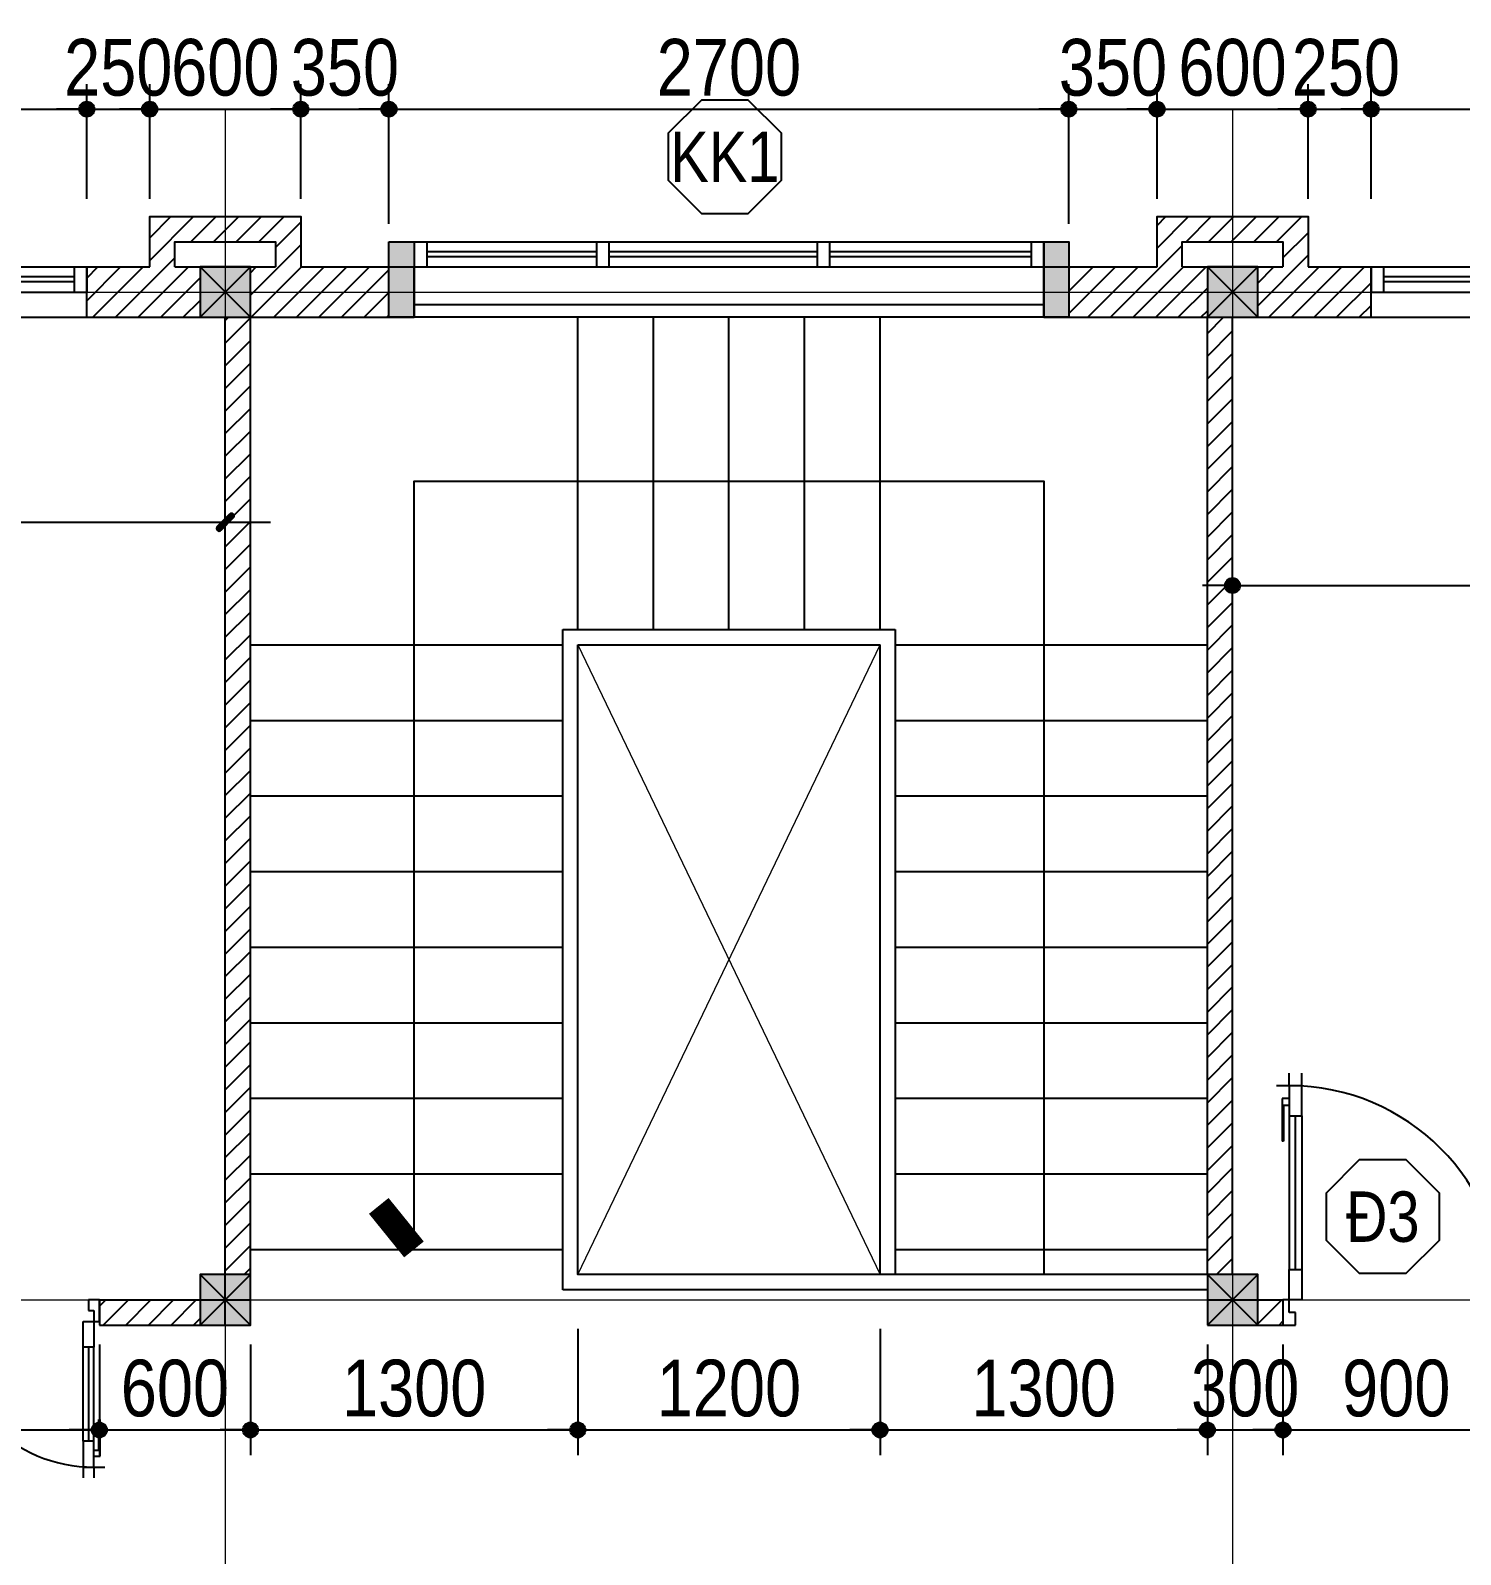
# Model space of a CAD drawing. Extents: x -79995 to 347433, y -157641 to 104789.
# Drawn here: x 625 to 6304, y 71241 to 77290 of the extents above; entities that cross this region are included whole.
import ezdxf
from ezdxf.enums import TextEntityAlignment as Align

# ---------------------------------------------------------------- set-up
doc = ezdxf.new("R2010")
doc.units = 0
doc.linetypes.add('ACAD_ISO10W100', pattern=[18, 12, -3, 0, -3])
doc.layers.get('0').update_dxf_attribs({"color": 255, "linetype": 'CONTINUOUS'})
doc.layers.get('DEFPOINTS').update_dxf_attribs({"linetype": 'CONTINUOUS'})
for name, color, linetype in [('009', 251, 'CONTINUOUS'), ('DIM', 1, 'CONTINUOUS'), ('DOOR', 20, 'CONTINUOUS'), ('MEDIUM', 2, 'CONTINUOUS'), ('TAGS', 60, 'CONTINUOUS'), ('TEXT', 7, 'CONTINUOUS'), ('TUONG', 131, 'CONTINUOUS'), ('WALL', 4, 'CONTINUOUS')]:
    doc.layers.add(name, color=color, linetype=linetype)
doc.layers.add('NET-THAY', color=2, linetype='CONTINUOUS', lineweight=13)
doc.layers.add('TRUC', color=24, linetype='CONTINUOUS', lineweight=0)
doc.styles.add('HEL-CONDENSE', font='')
doc.styles.add('KICHTHUOC', font='', dxfattribs={"width": 0.8})
doc.styles.add('VNI-HELVE-CONDENSEN', font='')
doc.styles.get('HEL-CONDENSE').set_extended_font_data('VNI-Helve-Condense')
doc.styles.get('KICHTHUOC').set_extended_font_data('VNI-Helve-Condense')
doc.styles.get('VNI-HELVE-CONDENSEN').set_extended_font_data('VNI-Helve-Condense')
doc.dimstyles.new('1-100', dxfattribs={"dimtxt": 200, "dimasz": 60, "dimexe": 0, "dimexo": 0, "dimgap": 70, "dimtad": 1, "dimtoh": 1, "dimdec": 0, "dimzin": 9, "dimdsep": 46, "dimtxsty": 'KICHTHUOC', "dimblk": 'KTHUOC', "dimcen": 15, "dimdle": 150, "dimclrd": 256, "dimclre": 256, "dimclrt": 7, "dimadec": 0, "dimazin": 0, "dimtfac": 1, "dimtdec": 0, "dimtix": 1, "dimtmove": 2, "dimatfit": 3, "dimfxl": 1, "dimtolj": 1, "dimtzin": 1, "dimarcsym": 0})
doc.dimstyles.new('D100', dxfattribs={"dimtxt": 225, "dimasz": 1.2, "dimexe": 100, "dimexo": 0, "dimgap": 50, "dimtad": 1, "dimdec": 0, "dimzin": 13, "dimdsep": 46, "dimtxsty": 'HEL-CONDENSE', "dimblk": 'D50', "dimcen": 0, "dimclrd": 1, "dimclre": 1, "dimclrt": 7, "dimadec": 0, "dimazin": 0, "dimtfac": 1, "dimtdec": 0, "dimtmove": 0, "dimatfit": 3, "dimldrblk": 'D50', "dimfxl": 1, "dimtolj": 1, "dimtzin": 13, "dimarcsym": 0})
pattern_1 = [(45, (-1316106.72, -268894.454), (-44.9012806, 44.9012806), [])]

# ---------------------------------------------------------------- blocks, each defined once
blk = doc.blocks.new('A$C599206DD')
at = {"layer": 'DOOR'}
for p, q in [((-931.7, 312.1), (-931.7, 412.1)), ((-931.7, 412.1), (-881.7, 412.1)), ((-881.7, 362.1), (-906.7, 362.1)), ((-906.7, 362.1), (-906.7, 312.1)), ((-881.7, 412.1), (-881.7, 362.1)), ((418.3, 412.1), (418.3, 362.1)), ((468.3, 412.1), (418.3, 412.1)), ((418.3, 362.1), (443.3, 362.1)), ((443.3, 362.1), (443.3, 312.1)), ((468.3, 312.1), (468.3, 412.1)), ((-906.7, 312.1), (-931.7, 312.1)), ((-856.7, 312.1), (-906.7, 312.1)), ((-906.7, 312.1), (-906.7, 192.1)), ((-856.7, 192.1), (-856.7, 312.1)), ((393.3, 192.1), (393.3, 312.1)), ((393.3, 312.1), (443.3, 312.1)), ((443.3, 312.1), (468.3, 312.1)), ((443.3, 312.1), (443.3, 192.1)), ((-906.7, 192.1), (-856.7, 192.1)), ((-906.7, -265.8), (-906.7, 192.1)), ((-881.7, 192.1), (-881.7, -242.9)), ((-856.7, -242.9), (-856.7, 192.1)), ((393.3, -242.9), (393.3, 192.1)), ((443.3, 192.1), (393.3, 192.1)), ((418.3, 192.1), (418.3, -242.9)), ((443.3, -265.8), (443.3, 192.1)), ((-935, -312), (-935, -142.4)), ((-929.3, -142.4), (-935, -142.4)), ((-929.3, -283.7), (-929.3, -142.4)), ((465.9, -283.7), (465.9, -142.4)), ((465.9, -142.4), (471.6, -142.4)), ((471.6, -312), (471.6, -142.4)), ((-906.7, -242.9), (-856.7, -242.9)), ((-906.7, -362.9), (-906.7, -242.9)), ((-856.7, -242.9), (-856.7, -362.9)), ((443.3, -242.9), (393.3, -242.9)), ((393.3, -242.9), (393.3, -362.9)), ((443.3, -362.9), (443.3, -242.9)), ((-906.7, -312), (-935, -312)), ((-906.7, -283.7), (-929.3, -283.7)), ((-906.7, -312), (-906.7, -283.7)), ((443.3, -312), (443.3, -283.7)), ((443.3, -283.7), (465.9, -283.7)), ((443.3, -312), (471.6, -312)), ((-906.7, -362.9), (-956.7, -362.9)), ((-906.7, -362.9), (-906.7, -412.9)), ((-856.7, -362.9), (-906.7, -362.9)), ((-856.7, -362.9), (-856.7, -412.9)), ((393.3, -362.9), (393.3, -412.9)), ((393.3, -362.9), (443.3, -362.9)), ((443.3, -362.9), (443.3, -412.9)), ((443.3, -362.9), (493.3, -362.9))]:
    blk.add_line(p, q, dxfattribs=at)
at = {"layer": 'DOOR', "color": 251}
for centre, start, end in [((-906.7, 312.1), 270, 0), ((443.3, 312.1), 180, 270)]:
    blk.add_arc(centre, 675, start, end, dxfattribs=at)
blk = doc.blocks.new('s11')
at = {"layer": 'DOOR'}
for p, q in [((0, 0), (0, -100)), ((1400, 0), (0, 0)), ((50, 0), (50, -100)), ((1350, 0), (1350, -100)), ((1400, 0), (1400, -100)), ((1400, -100), (0, -100))]:
    blk.add_line(p, q, dxfattribs=at)
at = {"layer": 'DOOR', "linetype": 'ByBlock', "lineweight": -2}
for p, q in [((675, -100), (675, 0)), ((725, -100), (725, 0))]:
    blk.add_line(p, q, dxfattribs=at)
at = {"layer": 'DOOR', "color": 251}
for p, q in [((50, -40), (675, -40)), ((50, -60), (675, -60)), ((725, -40), (1350, -40)), ((725, -60), (1350, -60))]:
    blk.add_line(p, q, dxfattribs=at)
blk = doc.blocks.new('A$C225A2996')
at = {"layer": 'WALL'}
blk.add_hatch(color=4, dxfattribs=at).paths.add_polyline_path([(531.4, 81.6), (731.4, 81.6), (731.4, 281.6), (531.4, 281.6)])
at = {"layer": 'WALL', "color": 4}
for p, q in [((531.4, 281.6), (731.4, 81.6)), ((531.4, 81.6), (731.4, 281.6))]:
    blk.add_line(p, q, dxfattribs=at)
blk.add_lwpolyline([(531.4, 81.6), (731.4, 81.6), (731.4, 281.6), (531.4, 281.6)], close=True, dxfattribs=at)
blk = doc.blocks.new('A$C6E0044D6')
at = {"layer": 'DOOR'}
for p, q in [((-25, 925), (-25, 975)), ((25, 925), (25, 975)), ((-25, 925), (-75, 925)), ((25, 925), (-25, 925)), ((-25, 925), (-25, 805)), ((25, 805), (25, 925)), ((-25, 874.1), (-53.3, 874.1)), ((-53.3, 874.1), (-53.3, 704.5)), ((-25, 874.1), (-25, 845.9)), ((-25, 845.9), (-47.6, 845.9)), ((-47.6, 845.9), (-47.6, 704.5)), ((-25, 827.9), (-25, 195)), ((-25, 805), (25, 805)), ((0, 195), (0, 805)), ((25, 805), (25, 195)), ((-47.6, 704.5), (-53.3, 704.5)), ((-25, 195), (25, 195)), ((-25, 75), (-25, 195)), ((25, 195), (25, 75)), ((-25, 75), (-50, 75)), ((-50, 75), (-50, -25)), ((-25, 25), (-25, 75)), ((25, 75), (-25, 75)), ((825, 25), (825, 75)), ((825, 75), (850, 75)), ((850, 75), (850, -25)), ((0, 25), (-25, 25)), ((0, -25), (0, 25)), ((800, -25), (800, 25)), ((800, 25), (825, 25)), ((-50, -25), (0, -25)), ((850, -25), (800, -25))]:
    blk.add_line(p, q, dxfattribs=at)
at = {"layer": 'DOOR', "color": 251}
blk.add_arc((-25, 75), 850, 0, 90, dxfattribs=at)
blk = doc.blocks.new('KH-CUADI')
at = {"layer": 'TAGS'}
blk.add_lwpolyline([(-124.3, 300), (-300, 124.3), (-300, -124.3), (-124.3, -300), (124.3, -300), (300, -124.3), (300, 124.3), (124.3, 300)], close=True, dxfattribs=at)
at = {"layer": 'TAGS', "style": 'VNI-HELVE-CONDENSEN'}
blk.add_attdef('D', text='', height=300, dxfattribs=at).set_placement((0, 0), align=Align.MIDDLE)
blk = doc.blocks.new('D50')
at = {"layer": 'DIM'}
blk.add_hatch(color=256, dxfattribs=at).paths.add_polyline_path([(25, 0, 1), (-25, 0, 1)])
blk.add_line((25, 0), (100, 0), dxfattribs=at)
blk.add_circle((0, 0), 25, dxfattribs=at)
blk = doc.blocks.new('*D507')
at = {"layer": 'DEFPOINTS', "color": 0, "linetype": 'Continuous', "transparency": 16777216}
for p in [(-301.5, 72074.2), (898.5, 72074.2), (898.5, 71735.1)]:
    blk.add_point(p, dxfattribs=at)
at = {"layer": 'DIM', "color": 1, "linetype": 'Continuous', "lineweight": -2, "transparency": 16777216}
for p, q in [((-301.5, 72074.2), (-301.5, 71635.1)), ((898.5, 72074.2), (898.5, 71635.1)), ((-300.3, 71735.1), (897.3, 71735.1))]:
    blk.add_line(p, q, dxfattribs=at)
at = {"layer": 'DIM', "color": 1, "linetype": 'Continuous', "lineweight": -2, "transparency": 16777216, "xscale": 1.199999999999999, "yscale": 1.199999999999999, "zscale": 1.199999999999999, "rotation": 180}
blk.add_blockref('D50', (-301.5, 71735.1), dxfattribs=at)
at = {"layer": 'DIM', "color": 1, "linetype": 'Continuous', "lineweight": -2, "transparency": 16777216, "xscale": 1.199999999999999, "yscale": 1.199999999999999, "zscale": 1.199999999999999}
blk.add_blockref('D50', (898.5, 71735.1), dxfattribs=at)
at = {"layer": 'DIM', "color": 7, "linetype": 'Continuous', "transparency": 16777216, "insert": (298.5, 71900), "char_height": 225, "attachment_point": 5, "style": 'HEL-CONDENSE'}
blk.add_mtext('\\A1;1200', dxfattribs=at)
blk = doc.blocks.new('*D508')
at = {"layer": 'DEFPOINTS', "color": 0, "linetype": 'Continuous', "transparency": 16777216}
for p in [(898.5, 72074.2), (1498.5, 72074.2), (1498.5, 71735.1)]:
    blk.add_point(p, dxfattribs=at)
at = {"layer": 'DIM', "color": 1, "linetype": 'Continuous', "lineweight": -2, "transparency": 16777216}
for p, q in [((898.5, 72074.2), (898.5, 71635.1)), ((1498.5, 72074.2), (1498.5, 71635.1)), ((899.7, 71735.1), (1497.3, 71735.1))]:
    blk.add_line(p, q, dxfattribs=at)
at = {"layer": 'DIM', "color": 1, "linetype": 'Continuous', "lineweight": -2, "transparency": 16777216, "xscale": 1.199999999999999, "yscale": 1.199999999999999, "zscale": 1.199999999999999, "rotation": 180}
blk.add_blockref('D50', (898.5, 71735.1), dxfattribs=at)
at = {"layer": 'DIM', "color": 1, "linetype": 'Continuous', "lineweight": -2, "transparency": 16777216, "xscale": 1.199999999999999, "yscale": 1.199999999999999, "zscale": 1.199999999999999}
blk.add_blockref('D50', (1498.5, 71735.1), dxfattribs=at)
at = {"layer": 'DIM', "color": 7, "linetype": 'Continuous', "transparency": 16777216, "insert": (1198.5, 71900), "char_height": 225, "attachment_point": 5, "style": 'HEL-CONDENSE'}
blk.add_mtext('\\A1;600', dxfattribs=at)
blk = doc.blocks.new('*D509')
at = {"layer": 'DEFPOINTS', "color": 0, "linetype": 'Continuous', "transparency": 16777216}
for p in [(2798.5, 72136.4), (1498.5, 72074.2), (2798.5, 71735.1)]:
    blk.add_point(p, dxfattribs=at)
at = {"layer": 'DIM', "color": 1, "linetype": 'Continuous', "lineweight": -2, "transparency": 16777216}
for p, q in [((2798.5, 72136.4), (2798.5, 71635.1)), ((1498.5, 72074.2), (1498.5, 71635.1)), ((1499.7, 71735.1), (2797.3, 71735.1))]:
    blk.add_line(p, q, dxfattribs=at)
at = {"layer": 'DIM', "color": 1, "linetype": 'Continuous', "lineweight": -2, "transparency": 16777216, "xscale": 1.199999999999999, "yscale": 1.199999999999999, "zscale": 1.199999999999999, "rotation": 180}
blk.add_blockref('D50', (1498.5, 71735.1), dxfattribs=at)
at = {"layer": 'DIM', "color": 1, "linetype": 'Continuous', "lineweight": -2, "transparency": 16777216, "xscale": 1.199999999999999, "yscale": 1.199999999999999, "zscale": 1.199999999999999}
blk.add_blockref('D50', (2798.5, 71735.1), dxfattribs=at)
at = {"layer": 'DIM', "color": 7, "linetype": 'Continuous', "transparency": 16777216, "insert": (2148.5, 71900), "char_height": 225, "attachment_point": 5, "style": 'HEL-CONDENSE'}
blk.add_mtext('\\A1;1300', dxfattribs=at)
blk = doc.blocks.new('*D510')
at = {"layer": 'DEFPOINTS', "color": 0, "linetype": 'Continuous', "transparency": 16777216}
for p in [(2798.5, 72136.4), (3998.5, 72136.4), (3998.5, 71735.1)]:
    blk.add_point(p, dxfattribs=at)
at = {"layer": 'DIM', "color": 1, "linetype": 'Continuous', "lineweight": -2, "transparency": 16777216}
for p, q in [((2798.5, 72136.4), (2798.5, 71635.1)), ((3998.5, 72136.4), (3998.5, 71635.1)), ((2799.7, 71735.1), (3997.3, 71735.1))]:
    blk.add_line(p, q, dxfattribs=at)
at = {"layer": 'DIM', "color": 1, "linetype": 'Continuous', "lineweight": -2, "transparency": 16777216, "xscale": 1.199999999999999, "yscale": 1.199999999999999, "zscale": 1.199999999999999, "rotation": 180}
blk.add_blockref('D50', (2798.5, 71735.1), dxfattribs=at)
at = {"layer": 'DIM', "color": 1, "linetype": 'Continuous', "lineweight": -2, "transparency": 16777216, "xscale": 1.199999999999999, "yscale": 1.199999999999999, "zscale": 1.199999999999999}
blk.add_blockref('D50', (3998.5, 71735.1), dxfattribs=at)
at = {"layer": 'DIM', "color": 7, "linetype": 'Continuous', "transparency": 16777216, "insert": (3398.5, 71900), "char_height": 225, "attachment_point": 5, "style": 'HEL-CONDENSE'}
blk.add_mtext('\\A1;1200', dxfattribs=at)
blk = doc.blocks.new('*D511')
at = {"layer": 'DEFPOINTS', "color": 0, "linetype": 'Continuous', "transparency": 16777216}
for p in [(3998.5, 72136.4), (5298.5, 72074.2), (5298.5, 71735.1)]:
    blk.add_point(p, dxfattribs=at)
at = {"layer": 'DIM', "color": 1, "linetype": 'Continuous', "lineweight": -2, "transparency": 16777216}
for p, q in [((3998.5, 72136.4), (3998.5, 71635.1)), ((5298.5, 72074.2), (5298.5, 71635.1)), ((3999.7, 71735.1), (5297.3, 71735.1))]:
    blk.add_line(p, q, dxfattribs=at)
at = {"layer": 'DIM', "color": 1, "linetype": 'Continuous', "lineweight": -2, "transparency": 16777216, "xscale": 1.199999999999999, "yscale": 1.199999999999999, "zscale": 1.199999999999999, "rotation": 180}
blk.add_blockref('D50', (3998.5, 71735.1), dxfattribs=at)
at = {"layer": 'DIM', "color": 1, "linetype": 'Continuous', "lineweight": -2, "transparency": 16777216, "xscale": 1.199999999999999, "yscale": 1.199999999999999, "zscale": 1.199999999999999}
blk.add_blockref('D50', (5298.5, 71735.1), dxfattribs=at)
at = {"layer": 'DIM', "color": 7, "linetype": 'Continuous', "transparency": 16777216, "insert": (4648.5, 71900), "char_height": 225, "attachment_point": 5, "style": 'HEL-CONDENSE'}
blk.add_mtext('\\A1;1300', dxfattribs=at)
blk = doc.blocks.new('*D512')
at = {"layer": 'DEFPOINTS', "color": 0, "linetype": 'Continuous', "transparency": 16777216}
for p in [(5298.5, 72074.2), (5598.5, 72074.2), (5598.5, 71735.1)]:
    blk.add_point(p, dxfattribs=at)
at = {"layer": 'DIM', "color": 1, "linetype": 'Continuous', "lineweight": -2, "transparency": 16777216}
for p, q in [((5298.5, 72074.2), (5298.5, 71635.1)), ((5598.5, 72074.2), (5598.5, 71635.1)), ((5299.7, 71735.1), (5597.3, 71735.1))]:
    blk.add_line(p, q, dxfattribs=at)
at = {"layer": 'DIM', "color": 1, "linetype": 'Continuous', "lineweight": -2, "transparency": 16777216, "xscale": 1.199999999999999, "yscale": 1.199999999999999, "zscale": 1.199999999999999, "rotation": 180}
blk.add_blockref('D50', (5298.5, 71735.1), dxfattribs=at)
at = {"layer": 'DIM', "color": 1, "linetype": 'Continuous', "lineweight": -2, "transparency": 16777216, "xscale": 1.199999999999999, "yscale": 1.199999999999999, "zscale": 1.199999999999999}
blk.add_blockref('D50', (5598.5, 71735.1), dxfattribs=at)
at = {"layer": 'DIM', "color": 7, "linetype": 'Continuous', "transparency": 16777216, "insert": (5448.5, 71900), "char_height": 225, "attachment_point": 5, "style": 'HEL-CONDENSE'}
blk.add_mtext('\\A1;300', dxfattribs=at)
blk = doc.blocks.new('*D513')
at = {"layer": 'DEFPOINTS', "color": 0, "linetype": 'Continuous', "transparency": 16777216}
for p in [(5598.5, 72074.2), (6498.5, 72074.2), (6498.5, 71735.1)]:
    blk.add_point(p, dxfattribs=at)
at = {"layer": 'DIM', "color": 1, "linetype": 'Continuous', "lineweight": -2, "transparency": 16777216}
for p, q in [((5598.5, 72074.2), (5598.5, 71635.1)), ((6498.5, 72074.2), (6498.5, 71635.1)), ((5599.7, 71735.1), (6497.3, 71735.1))]:
    blk.add_line(p, q, dxfattribs=at)
at = {"layer": 'DIM', "color": 1, "linetype": 'Continuous', "lineweight": -2, "transparency": 16777216, "xscale": 1.199999999999999, "yscale": 1.199999999999999, "zscale": 1.199999999999999, "rotation": 180}
blk.add_blockref('D50', (5598.5, 71735.1), dxfattribs=at)
at = {"layer": 'DIM', "color": 1, "linetype": 'Continuous', "lineweight": -2, "transparency": 16777216, "xscale": 1.199999999999999, "yscale": 1.199999999999999, "zscale": 1.199999999999999}
blk.add_blockref('D50', (6498.5, 71735.1), dxfattribs=at)
at = {"layer": 'DIM', "color": 7, "linetype": 'Continuous', "transparency": 16777216, "insert": (6048.5, 71900), "char_height": 225, "attachment_point": 5, "style": 'HEL-CONDENSE'}
blk.add_mtext('\\A1;900', dxfattribs=at)
blk = doc.blocks.new('*D565')
at = {"layer": 'DEFPOINTS', "color": 0, "transparency": 16777216}
for p in [(1698.5, 76977.5), (1098.5, 76622.1), (1698.5, 76622.1)]:
    blk.add_point(p, dxfattribs=at)
at = {"layer": 'DIM', "color": 1, "lineweight": -2, "transparency": 16777216}
for p, q in [((1098.5, 76622.1), (1098.5, 77077.5)), ((1698.5, 76622.1), (1698.5, 77077.5)), ((1099.7, 76977.5), (1697.3, 76977.5))]:
    blk.add_line(p, q, dxfattribs=at)
at = {"layer": 'DIM', "color": 1, "lineweight": -2, "transparency": 16777216, "xscale": 1.199999999999999, "yscale": 1.199999999999999, "zscale": 1.199999999999999, "rotation": 180}
blk.add_blockref('D50', (1098.5, 76977.5), dxfattribs=at)
at = {"layer": 'DIM', "color": 1, "lineweight": -2, "transparency": 16777216, "xscale": 1.199999999999999, "yscale": 1.199999999999999, "zscale": 1.199999999999999}
blk.add_blockref('D50', (1698.5, 76977.5), dxfattribs=at)
at = {"layer": 'DIM', "color": 7, "transparency": 16777216, "insert": (1398.5, 77142.4), "char_height": 225, "attachment_point": 5, "style": 'HEL-CONDENSE'}
blk.add_mtext('\\A1;600', dxfattribs=at)
blk = doc.blocks.new('*D566')
at = {"layer": 'DEFPOINTS', "color": 0, "transparency": 16777216}
for p in [(2048.5, 76977.5), (1698.5, 76622.1), (2048.5, 76522.1)]:
    blk.add_point(p, dxfattribs=at)
at = {"layer": 'DIM', "color": 1, "lineweight": -2, "transparency": 16777216}
for p, q in [((1698.5, 76622.1), (1698.5, 77077.5)), ((2048.5, 76522.1), (2048.5, 77077.5)), ((1699.7, 76977.5), (2047.3, 76977.5))]:
    blk.add_line(p, q, dxfattribs=at)
at = {"layer": 'DIM', "color": 1, "lineweight": -2, "transparency": 16777216, "xscale": 1.199999999999999, "yscale": 1.199999999999999, "zscale": 1.199999999999999, "rotation": 180}
blk.add_blockref('D50', (1698.5, 76977.5), dxfattribs=at)
at = {"layer": 'DIM', "color": 1, "lineweight": -2, "transparency": 16777216, "xscale": 1.199999999999999, "yscale": 1.199999999999999, "zscale": 1.199999999999999}
blk.add_blockref('D50', (2048.5, 76977.5), dxfattribs=at)
at = {"layer": 'DIM', "color": 7, "transparency": 16777216, "insert": (1873.5, 77142.4), "char_height": 225, "attachment_point": 5, "style": 'HEL-CONDENSE'}
blk.add_mtext('\\A1;350', dxfattribs=at)
blk = doc.blocks.new('*D567')
at = {"layer": 'DEFPOINTS', "color": 0, "transparency": 16777216}
for p in [(4748.5, 76977.5), (2048.5, 76522.1), (4748.5, 76522.1)]:
    blk.add_point(p, dxfattribs=at)
at = {"layer": 'DIM', "color": 1, "lineweight": -2, "transparency": 16777216}
for p, q in [((2048.5, 76522.1), (2048.5, 77077.5)), ((4748.5, 76522.1), (4748.5, 77077.5)), ((2049.7, 76977.5), (4747.3, 76977.5))]:
    blk.add_line(p, q, dxfattribs=at)
at = {"layer": 'DIM', "color": 1, "lineweight": -2, "transparency": 16777216, "xscale": 1.199999999999999, "yscale": 1.199999999999999, "zscale": 1.199999999999999, "rotation": 180}
blk.add_blockref('D50', (2048.5, 76977.5), dxfattribs=at)
at = {"layer": 'DIM', "color": 1, "lineweight": -2, "transparency": 16777216, "xscale": 1.199999999999999, "yscale": 1.199999999999999, "zscale": 1.199999999999999}
blk.add_blockref('D50', (4748.5, 76977.5), dxfattribs=at)
at = {"layer": 'DIM', "color": 7, "transparency": 16777216, "insert": (3398.5, 77142.4), "char_height": 225, "attachment_point": 5, "style": 'HEL-CONDENSE'}
blk.add_mtext('\\A1;2700', dxfattribs=at)
blk = doc.blocks.new('*D568')
at = {"layer": 'DEFPOINTS', "color": 0, "transparency": 16777216}
for p in [(5098.5, 76977.5), (5098.5, 76622.1), (4748.5, 76522.1)]:
    blk.add_point(p, dxfattribs=at)
at = {"layer": 'DIM', "color": 1, "lineweight": -2, "transparency": 16777216}
for p, q in [((4748.5, 76522.1), (4748.5, 77077.5)), ((5098.5, 76622.1), (5098.5, 77077.5)), ((4749.7, 76977.5), (5097.3, 76977.5))]:
    blk.add_line(p, q, dxfattribs=at)
at = {"layer": 'DIM', "color": 1, "lineweight": -2, "transparency": 16777216, "xscale": 1.199999999999999, "yscale": 1.199999999999999, "zscale": 1.199999999999999, "rotation": 180}
blk.add_blockref('D50', (4748.5, 76977.5), dxfattribs=at)
at = {"layer": 'DIM', "color": 1, "lineweight": -2, "transparency": 16777216, "xscale": 1.199999999999999, "yscale": 1.199999999999999, "zscale": 1.199999999999999}
blk.add_blockref('D50', (5098.5, 76977.5), dxfattribs=at)
at = {"layer": 'DIM', "color": 7, "transparency": 16777216, "insert": (4923.5, 77142.4), "char_height": 225, "attachment_point": 5, "style": 'HEL-CONDENSE'}
blk.add_mtext('\\A1;350', dxfattribs=at)
blk = doc.blocks.new('*D569')
at = {"layer": 'DEFPOINTS', "color": 0, "transparency": 16777216}
for p in [(5698.5, 76977.5), (5098.5, 76622.1), (5698.5, 76622.1)]:
    blk.add_point(p, dxfattribs=at)
at = {"layer": 'DIM', "color": 1, "lineweight": -2, "transparency": 16777216}
for p, q in [((5098.5, 76622.1), (5098.5, 77077.5)), ((5698.5, 76622.1), (5698.5, 77077.5)), ((5099.7, 76977.5), (5697.3, 76977.5))]:
    blk.add_line(p, q, dxfattribs=at)
at = {"layer": 'DIM', "color": 1, "lineweight": -2, "transparency": 16777216, "xscale": 1.199999999999999, "yscale": 1.199999999999999, "zscale": 1.199999999999999, "rotation": 180}
blk.add_blockref('D50', (5098.5, 76977.5), dxfattribs=at)
at = {"layer": 'DIM', "color": 1, "lineweight": -2, "transparency": 16777216, "xscale": 1.199999999999999, "yscale": 1.199999999999999, "zscale": 1.199999999999999}
blk.add_blockref('D50', (5698.5, 76977.5), dxfattribs=at)
at = {"layer": 'DIM', "color": 7, "transparency": 16777216, "insert": (5398.5, 77142.4), "char_height": 225, "attachment_point": 5, "style": 'HEL-CONDENSE'}
blk.add_mtext('\\A1;600', dxfattribs=at)
blk = doc.blocks.new('*D570')
at = {"layer": 'DEFPOINTS', "color": 0, "transparency": 16777216}
for p in [(5948.5, 76977.5), (5698.5, 76622.1), (5948.5, 76622.2)]:
    blk.add_point(p, dxfattribs=at)
at = {"layer": 'DIM', "color": 1, "lineweight": -2, "transparency": 16777216}
for p, q in [((5698.5, 76622.1), (5698.5, 77077.5)), ((5948.5, 76622.2), (5948.5, 77077.5)), ((5699.7, 76977.5), (5947.3, 76977.5))]:
    blk.add_line(p, q, dxfattribs=at)
at = {"layer": 'DIM', "color": 1, "lineweight": -2, "transparency": 16777216, "xscale": 1.199999999999999, "yscale": 1.199999999999999, "zscale": 1.199999999999999, "rotation": 180}
blk.add_blockref('D50', (5698.5, 76977.5), dxfattribs=at)
at = {"layer": 'DIM', "color": 1, "lineweight": -2, "transparency": 16777216, "xscale": 1.199999999999999, "yscale": 1.199999999999999, "zscale": 1.199999999999999}
blk.add_blockref('D50', (5948.5, 76977.5), dxfattribs=at)
at = {"layer": 'DIM', "color": 7, "transparency": 16777216, "insert": (5848.5, 77142.4), "char_height": 225, "attachment_point": 5, "style": 'HEL-CONDENSE'}
blk.add_mtext('\\A1;250', dxfattribs=at)
blk = doc.blocks.new('*D584')
at = {"layer": 'DEFPOINTS', "color": 0, "transparency": 16777216}
for p in [(848.5, 76977.5), (-551.5, 76622.1), (848.5, 76622.1)]:
    blk.add_point(p, dxfattribs=at)
at = {"layer": 'DIM', "color": 1, "lineweight": -2, "transparency": 16777216}
for p, q in [((-551.5, 76622.1), (-551.5, 77077.5)), ((848.5, 76622.1), (848.5, 77077.5)), ((-550.3, 76977.5), (847.3, 76977.5))]:
    blk.add_line(p, q, dxfattribs=at)
at = {"layer": 'DIM', "color": 1, "lineweight": -2, "transparency": 16777216, "xscale": 1.199999999999999, "yscale": 1.199999999999999, "zscale": 1.199999999999999, "rotation": 180}
blk.add_blockref('D50', (-551.5, 76977.5), dxfattribs=at)
at = {"layer": 'DIM', "color": 1, "lineweight": -2, "transparency": 16777216, "xscale": 1.199999999999999, "yscale": 1.199999999999999, "zscale": 1.199999999999999}
blk.add_blockref('D50', (848.5, 76977.5), dxfattribs=at)
at = {"layer": 'DIM', "color": 7, "transparency": 16777216, "insert": (148.5, 77142.4), "char_height": 225, "attachment_point": 5, "style": 'HEL-CONDENSE'}
blk.add_mtext('\\A1;1400', dxfattribs=at)
blk = doc.blocks.new('*D585')
at = {"layer": 'DEFPOINTS', "color": 0, "transparency": 16777216}
for p in [(1098.5, 76977.5), (848.5, 76685.3), (1098.5, 76622.1)]:
    blk.add_point(p, dxfattribs=at)
at = {"layer": 'DIM', "color": 1, "lineweight": -2, "transparency": 16777216}
for p, q in [((848.5, 76685.3), (848.5, 77077.5)), ((1098.5, 76622.1), (1098.5, 77077.5)), ((849.7, 76977.5), (1097.3, 76977.5))]:
    blk.add_line(p, q, dxfattribs=at)
at = {"layer": 'DIM', "color": 1, "lineweight": -2, "transparency": 16777216, "xscale": 1.199999999999999, "yscale": 1.199999999999999, "zscale": 1.199999999999999, "rotation": 180}
blk.add_blockref('D50', (848.5, 76977.5), dxfattribs=at)
at = {"layer": 'DIM', "color": 1, "lineweight": -2, "transparency": 16777216, "xscale": 1.199999999999999, "yscale": 1.199999999999999, "zscale": 1.199999999999999}
blk.add_blockref('D50', (1098.5, 76977.5), dxfattribs=at)
at = {"layer": 'DIM', "color": 7, "transparency": 16777216, "insert": (973.5, 77142.4), "char_height": 225, "attachment_point": 5, "style": 'HEL-CONDENSE'}
blk.add_mtext('\\A1;250', dxfattribs=at)
blk = doc.blocks.new('*D590')
at = {"layer": 'DEFPOINTS', "color": 0, "transparency": 16777216}
for p in [(7348.5, 76977.5), (5948.5, 76622.2), (7348.5, 76622.1)]:
    blk.add_point(p, dxfattribs=at)
at = {"layer": 'DIM', "color": 1, "lineweight": -2, "transparency": 16777216}
for p, q in [((5948.5, 76622.2), (5948.5, 77077.5)), ((7348.5, 76622.1), (7348.5, 77077.5)), ((5949.7, 76977.5), (7347.3, 76977.5))]:
    blk.add_line(p, q, dxfattribs=at)
at = {"layer": 'DIM', "color": 1, "lineweight": -2, "transparency": 16777216, "xscale": 1.199999999999999, "yscale": 1.199999999999999, "zscale": 1.199999999999999, "rotation": 180}
blk.add_blockref('D50', (5948.5, 76977.5), dxfattribs=at)
at = {"layer": 'DIM', "color": 1, "lineweight": -2, "transparency": 16777216, "xscale": 1.199999999999999, "yscale": 1.199999999999999, "zscale": 1.199999999999999}
blk.add_blockref('D50', (7348.5, 76977.5), dxfattribs=at)
at = {"layer": 'DIM', "color": 7, "transparency": 16777216, "insert": (6648.5, 77142.4), "char_height": 225, "attachment_point": 5, "style": 'HEL-CONDENSE'}
blk.add_mtext('\\A1;1400', dxfattribs=at)
blk = doc.blocks.new('*D604')
at = {"layer": 'DEFPOINTS', "color": 0, "transparency": 16777216}
for p in [(10798.5, 75086.7), (5398.5, 74971), (10798.5, 74971)]:
    blk.add_point(p, dxfattribs=at)
at = {"layer": 'DIM', "color": 1, "lineweight": -2, "transparency": 16777216}
for p, q in [((5398.5, 74971), (5398.5, 75186.7)), ((10798.5, 74971), (10798.5, 75186.7)), ((5399.7, 75086.7), (10797.3, 75086.7))]:
    blk.add_line(p, q, dxfattribs=at)
at = {"layer": 'DIM', "color": 1, "lineweight": -2, "transparency": 16777216, "xscale": 1.199999999999999, "yscale": 1.199999999999999, "zscale": 1.199999999999999, "rotation": 180}
blk.add_blockref('D50', (5398.5, 75086.7), dxfattribs=at)
at = {"layer": 'DIM', "color": 1, "lineweight": -2, "transparency": 16777216, "xscale": 1.199999999999999, "yscale": 1.199999999999999, "zscale": 1.199999999999999}
blk.add_blockref('D50', (10798.5, 75086.7), dxfattribs=at)
at = {"layer": 'DIM', "color": 7, "transparency": 16777216, "insert": (8098.5, 75251.6), "char_height": 225, "attachment_point": 5, "style": 'HEL-CONDENSE'}
blk.add_mtext('\\A1;5400', dxfattribs=at)
blk = doc.blocks.new('KTHUOC')
at = {"ltscale": 50}
h = blk.add_hatch(color=256, dxfattribs=at)
edge = h.paths.add_edge_path()
edge.add_line((0.28, 0.53), (-0.53, -0.28))
edge.add_arc((-0.41, -0.41), 0.175, 135, 225)
edge.add_arc((-0.41, -0.41), 0.175, 225, 315)
edge.add_line((-0.28, -0.53), (0.53, 0.28))
edge.add_arc((0.41, 0.41), 0.175, 315, 405)
edge.add_arc((0.41, 0.41), 0.175, 45, 135)
for p, q in [((0, -2), (0, 2)), ((-3, 0), (3, 0))]:
    blk.add_line(p, q)
blk.add_lwpolyline([(0.28, 0.53), (-0.53, -0.28, 0.414214), (-0.53, -0.53), (-0.53, -0.53, 0.414214), (-0.28, -0.53), (0.53, 0.28, 0.414214), (0.53, 0.53), (0.53, 0.53, 0.414214)], format="xyb", close=True)
blk = doc.blocks.new('*D605')
at = {"layer": '009', "lineweight": -2, "transparency": 16777216}
blk.add_line((-4041.5, 75338.2), (1338.5, 75338.2), dxfattribs=at)
at = {"layer": 'DEFPOINTS', "color": 0, "transparency": 16777216}
for p in [(-4101.5, 75338.2), (1398.5, 75338.2), (1398.5, 75338.2)]:
    blk.add_point(p, dxfattribs=at)
at = {"layer": '009', "lineweight": -2, "transparency": 16777216, "xscale": 60, "yscale": 60, "zscale": 60, "rotation": 180}
blk.add_blockref('KTHUOC', (-4101.5, 75338.2), dxfattribs=at)
at = {"layer": '009', "lineweight": -2, "transparency": 16777216, "xscale": 60, "yscale": 60, "zscale": 60}
blk.add_blockref('KTHUOC', (1398.5, 75338.2), dxfattribs=at)
at = {"layer": '009', "color": 7, "transparency": 16777216, "insert": (-1351.5, 75510.3), "char_height": 200, "attachment_point": 5, "style": 'KICHTHUOC'}
blk.add_mtext('\\A1;5500', dxfattribs=at)

msp = doc.modelspace()

# ---------------------------------------------------------------- hatches: boundary and pattern name
at = {"layer": '009'}
h = msp.add_hatch(dxfattribs=at)
h.set_pattern_fill('ANSI31', color=256, scale=20, style=0)
h.set_pattern_definition(pattern_1)
h.paths.add_polyline_path([(-301.548, 72251.712), (-4001.548, 72251.712), (-4001.548, 72151.712), (-301.548, 72151.712)])
h.paths.add_polyline_path([(-551.548, 76351.712), (-801.548, 76351.712), (-801.548, 76551.712), (-1401.548, 76551.712), (-1401.548, 76351.712), (-1901.548, 76351.712), (-1901.548, 76151.712), (-551.548, 76151.712)])
h.paths.add_polyline_path([(-1301.548, 76351.712), (-1301.548, 76451.712), (-901.548, 76451.712), (-901.548, 76351.712)], flags=17)
h.paths.add_polyline_path([(1298.452, 76351.712), (1198.452, 76351.712), (1198.452, 76451.712), (1598.452, 76451.712), (1598.452, 76351.712), (1498.452, 76351.712), (1498.452, 76151.712), (2048.452, 76151.712), (2048.452, 76351.712), (1698.452, 76351.712), (1698.452, 76551.712), (1098.452, 76551.712), (1098.452, 76351.712), (848.452, 76351.712), (848.452, 76151.712), (1298.452, 76151.712)])
h.paths.add_polyline_path([(1498.452, 76151.712), (1398.452, 76151.712), (1398.452, 72351.712), (1498.452, 72351.712)])
h = msp.add_hatch(dxfattribs=at)
h.set_pattern_fill('ANSI31', color=256, scale=20, style=0)
h.set_pattern_definition(pattern_1)
h.paths.add_polyline_path([(5098.452, 76351.712), (4748.452, 76351.712), (4748.452, 76151.712), (5298.452, 76151.712), (5298.452, 76351.712), (5198.452, 76351.712), (5198.452, 76451.712), (5598.452, 76451.712), (5598.452, 76351.712), (5498.452, 76351.712), (5498.452, 76151.712), (5948.452, 76151.712), (5948.452, 76351.712), (5698.452, 76351.712), (5698.452, 76551.712), (5098.452, 76551.712)])
h.paths.add_polyline_path([(5398.452, 76151.712), (5298.452, 76151.712), (5298.452, 72351.712), (5398.452, 72351.712)])
h.paths.add_polyline_path([(8698.452, 76151.712), (8698.452, 76351.712), (8198.452, 76351.712), (8198.452, 76551.712), (7598.452, 76551.712), (7598.452, 76351.712), (7348.452, 76351.712), (7348.452, 76151.712)])
h.paths.add_polyline_path([(7698.452, 76351.712), (8098.452, 76351.712), (8098.452, 76451.712), (7698.452, 76451.712)], flags=17)
h.paths.add_polyline_path([(10798.452, 76151.712), (10798.452, 76351.712), (10698.452, 76351.712), (10698.452, 76451.712), (11098.452, 76451.712), (11098.452, 76351.712), (10998.452, 76351.712), (10998.452, 76151.712), (11698.452, 76151.712), (11698.452, 76351.712), (11198.452, 76351.712), (11198.452, 76551.712), (10598.452, 76551.712), (10598.452, 76351.712), (10098.452, 76351.712), (10098.452, 76151.712)])
h.paths.add_polyline_path([(10898.452, 76151.712), (10798.452, 76151.712), (10798.452, 72351.712), (10898.452, 72351.712)])
h.paths.add_polyline_path([(6498.452, 72251.712), (6498.452, 72151.712), (10798.452, 72151.712), (10798.452, 72251.712)])
h.paths.add_polyline_path([(9198.452, 70351.712), (9198.452, 70251.712), (10798.452, 70251.712), (10798.452, 70351.712)])
h.paths.add_polyline_path([(5498.452, 72251.712), (5498.452, 72151.712), (5598.452, 72151.712), (5598.452, 72251.712)])
h.paths.add_polyline_path([(10104.524, 71936.362), (10104.524, 72467.062), (10446.824, 72467.062), (10446.824, 71936.362)], flags=9)
h.paths.add_polyline_path([(10104.524, 70036.362), (10104.524, 70567.062), (10446.824, 70567.062), (10446.824, 70036.362)], flags=9)
h = msp.add_hatch(dxfattribs=at)
h.set_pattern_fill('ANSI31', color=256, scale=20, style=0)
h.set_pattern_definition(pattern_1)
h.paths.add_polyline_path([(1498.452, 70151.712), (1398.452, 70151.712), (1398.452, 66351.712), (1498.452, 66351.712)])
h.paths.add_polyline_path([(1998.452, 66251.712), (1998.452, 66351.712), (1498.452, 66351.712), (1498.452, 66151.712), (1998.452, 66151.712)])
h.paths.add_polyline_path([(1298.452, 66351.712), (748.452, 66351.712), (748.452, 66151.712), (898.452, 66151.712), (898.452, 65951.712), (1498.452, 65951.712), (1498.452, 66151.712), (1398.452, 66151.712), (1398.452, 66051.712), (998.452, 66051.712), (998.452, 66151.712), (1298.452, 66151.712)])
h.paths.add_polyline_path([(5298.452, 66351.712), (4798.452, 66351.712), (4798.452, 66151.712), (5298.452, 66151.712)])
h.paths.add_polyline_path([(6048.452, 66351.712), (5498.452, 66351.712), (5498.452, 66151.712), (5798.452, 66151.712), (5798.452, 66051.712), (5398.452, 66051.712), (5398.452, 66151.712), (5298.452, 66151.712), (5298.452, 65951.712), (5898.452, 65951.712), (5898.452, 66151.712), (6048.452, 66151.712)])
h.paths.add_polyline_path([(5398.452, 70151.712), (5298.452, 70151.712), (5298.452, 66351.712), (5398.452, 66351.712)])
h.paths.add_polyline_path([(8198.452, 70251.712), (8298.452, 70251.712), (8298.452, 70351.712), (6498.452, 70351.712), (6498.452, 70251.712), (8098.452, 70251.712), (8098.452, 66351.712), (7448.452, 66351.712), (7448.452, 66151.712), (7598.452, 66151.712), (7598.452, 65951.712), (8198.452, 65951.712), (8198.452, 66151.712), (8698.452, 66151.712), (8698.452, 66351.712), (8198.452, 66351.712)])
h.paths.add_polyline_path([(8098.452, 66151.712), (8098.452, 66051.712), (7698.452, 66051.712), (7698.452, 66151.712)], flags=17)
h.paths.add_polyline_path([(1298.452, 72251.712), (898.452, 72251.712), (898.452, 72165.998), (898.452, 72151.712), (1298.452, 72151.712)])
at = {"layer": 'TUONG'}
for points in [[(2048.452, 76451.712), (2148.452, 76451.712), (2148.452, 76151.712), (2048.452, 76151.712)], [(4648.452, 76451.712), (4748.452, 76451.712), (4748.452, 76151.712), (4648.452, 76151.712)]]:
    msp.add_hatch(color=256, dxfattribs=at).paths.add_polyline_path(points)

# ---------------------------------------------------------------- linework, layer by layer
at = {"layer": 'DOOR'}
for p, q in [((2148.452, 76451.712), (2148.452, 76351.712)), ((2148.452, 76451.712), (4648.452, 76451.712)), ((2198.452, 76451.712), (2198.452, 76351.712)), ((3748.452, 76451.712), (3748.452, 76351.712)), ((3798.452, 76451.712), (3798.452, 76351.712)), ((4598.452, 76451.712), (4598.452, 76351.712)), ((4648.452, 76451.712), (4648.452, 76351.712)), ((2148.452, 76351.712), (4648.452, 76351.712))]:
    msp.add_line(p, q, dxfattribs=at)
at = {"layer": 'DOOR', "color": 251}
for p, q in [((2873.452, 76411.712), (2198.452, 76411.712)), ((3748.452, 76411.712), (2923.452, 76411.712)), ((4598.452, 76411.712), (3798.452, 76411.712)), ((2873.452, 76391.712), (2198.452, 76391.712)), ((3748.452, 76391.712), (2923.452, 76391.712)), ((4598.452, 76391.712), (3798.452, 76391.712))]:
    msp.add_line(p, q, dxfattribs=at)
at = {"layer": 'DOOR', "linetype": 'ByBlock', "lineweight": -2}
for p, q in [((2873.452, 76351.712), (2873.452, 76451.712)), ((2923.452, 76351.712), (2923.452, 76451.712))]:
    msp.add_line(p, q, dxfattribs=at)
at = {"layer": 'MEDIUM'}
for p, q in [((-551.548, 76151.712), (848.452, 76151.712)), ((5948.452, 76151.712), (7348.452, 76151.712))]:
    msp.add_line(p, q, dxfattribs=at)
at = {"layer": 'NET-THAY', "linetype": 'ByBlock', "lineweight": -2}
for p, q in [((2798.452, 74911.712), (2798.452, 76151.712)), ((3098.452, 74911.712), (3098.452, 76151.712)), ((3398.452, 74911.712), (3398.452, 76151.712)), ((3398.452, 74911.712), (3398.452, 76151.712)), ((3698.452, 74911.712), (3698.452, 76151.712)), ((3998.452, 74911.712), (3998.452, 76151.712)), ((2738.452, 74911.712), (4058.452, 74911.712)), ((2738.452, 72291.712), (2738.452, 74911.712)), ((2738.452, 74911.712), (2738.452, 74911.712)), ((4058.452, 74911.712), (4058.452, 72351.712)), ((1498.452, 74851.712), (2738.452, 74851.712)), ((2798.452, 74851.712), (3998.452, 74851.712)), ((4058.452, 74851.712), (5298.452, 74851.712)), ((1498.452, 74551.712), (2738.452, 74551.712)), ((4058.452, 74551.712), (5298.452, 74551.712)), ((1498.452, 74251.712), (2738.452, 74251.712)), ((4058.452, 74251.712), (5298.452, 74251.712)), ((1498.452, 73951.712), (2738.452, 73951.712)), ((4058.452, 73951.712), (5298.452, 73951.712)), ((1498.452, 73651.712), (2738.452, 73651.712)), ((4058.452, 73651.712), (5298.452, 73651.712)), ((1498.452, 73351.712), (2738.452, 73351.712)), ((4058.452, 73351.712), (5298.452, 73351.712)), ((1498.452, 73051.712), (2738.452, 73051.712)), ((4058.452, 73051.712), (5298.452, 73051.712)), ((1498.452, 72751.712), (2738.452, 72751.712)), ((4058.452, 72751.712), (5298.452, 72751.712)), ((1498.452, 72451.712), (2738.452, 72451.712)), ((4058.452, 72451.712), (5298.452, 72451.712)), ((5298.452, 72291.712), (2738.452, 72291.712))]:
    msp.add_line(p, q, dxfattribs=at)
for points in [[(4648.452, 76201.712), (2148.452, 76201.712)], [(4648.452, 76151.712), (2148.452, 76151.712)], [(5298.452, 72351.712), (2798.452, 72351.712), (2798.452, 74851.712)], [(3998.452, 72351.712), (3998.452, 74851.712)]]:
    msp.add_lwpolyline(points, dxfattribs=at)
at = {"layer": 'TEXT'}
for points in [[(2148.452, 72451.712), (2148.452, 75501.712), (4648.452, 75501.712), (4648.452, 72451.712)], [(2148.452, 72451.712), (2148.452, 75501.712), (4648.452, 75501.712), (4648.452, 72351.712)]]:
    msp.add_lwpolyline(points, dxfattribs=at)
at = {"layer": 'TEXT', "const_width": 100}
msp.add_lwpolyline([(2008.07, 72624.466), (2147.783, 72451.712)], dxfattribs=at)
at = {"layer": 'TRUC', "linetype": 'ACAD_ISO10W100', "ltscale": 0.2}
msp.add_lwpolyline([(-15555.532, 76977.493), (22214.78, 76977.493), (22214.78, 60551.712), (-15555.532, 60551.712)], close=True, dxfattribs=at)
for points in [[(1398.452, 76977.493), (1398.452, 60551.712)], [(5398.452, 76977.493), (5398.452, 60551.712)], [(-15555.532, 76251.712), (22214.78, 76251.712)], [(-15555.532, 72251.712), (22214.78, 72251.712)]]:
    msp.add_lwpolyline(points, dxfattribs=at)
at = {"layer": 'TRUC', "linetype": 'ByBlock', "ltscale": 0.2}
for points in [[(2798.452, 74851.712), (3998.452, 72351.712)], [(2798.452, 72351.712), (3998.452, 74851.712)]]:
    msp.add_lwpolyline(points, dxfattribs=at)
at = {"layer": 'TUONG'}
for p, q in [((848.452, 76151.712), (848.452, 76351.712)), ((2148.452, 76151.712), (2148.452, 76351.712)), ((4648.452, 76351.712), (4648.452, 76151.712)), ((5948.452, 76151.712), (5948.452, 76351.712)), ((1498.452, 76151.712), (2148.452, 76151.712)), ((4648.452, 76151.712), (5298.452, 76151.712)), ((898.452, 72251.712), (898.452, 72151.712)), ((5598.452, 72251.712), (5598.452, 72151.712))]:
    msp.add_line(p, q, dxfattribs=at)
for points in [[(1098.452, 76351.712), (1098.452, 76551.712), (1698.452, 76551.712), (1698.452, 76351.712)], [(5098.452, 76351.712), (5098.452, 76551.712), (5698.452, 76551.712), (5698.452, 76351.712)], [(1198.452, 76351.712), (1198.452, 76451.712), (1598.452, 76451.712), (1598.452, 76351.712)], [(5198.452, 76351.712), (5198.452, 76451.712), (5598.452, 76451.712), (5598.452, 76351.712)], [(848.452, 76351.712), (1098.452, 76351.712)], [(1198.452, 76351.712), (1598.452, 76351.712)], [(1698.452, 76351.712), (2148.452, 76351.712)], [(4648.452, 76351.712), (5098.452, 76351.712)], [(5198.452, 76351.712), (5598.452, 76351.712)], [(5698.452, 76351.712), (5948.452, 76351.712)], [(848.452, 76151.712), (1398.452, 76151.712)], [(1398.452, 72151.712), (1398.452, 76151.712)], [(1498.452, 76151.712), (2148.452, 76151.712)], [(1498.452, 72151.712), (1498.452, 76151.712)], [(4648.452, 76151.712), (5298.452, 76151.712)], [(5298.452, 72351.712), (5298.452, 76151.712)], [(5398.452, 76151.712), (5948.452, 76151.712)], [(5398.452, 72351.712), (5398.452, 76151.712)], [(898.452, 72251.712), (1498.452, 72251.712)], [(5298.452, 72251.712), (5598.452, 72251.712)], [(898.452, 72151.712), (1498.452, 72151.712)], [(5298.452, 72151.712), (5598.452, 72151.712)]]:
    msp.add_lwpolyline(points, dxfattribs=at)
for points in [[(2048.452, 76451.712), (2148.452, 76451.712), (2148.452, 76151.712), (2048.452, 76151.712)], [(4648.452, 76451.712), (4748.452, 76451.712), (4748.452, 76151.712), (4648.452, 76151.712)]]:
    msp.add_lwpolyline(points, close=True, dxfattribs=at)

# ---------------------------------------------------------------- block references
at = {"layer": 'DOOR', "xscale": -1}
for p in [(848.452, 76351.712), (7348.452, 76351.712)]:
    msp.add_blockref('s11', p, dxfattribs=at)
at = {"layer": 'DOOR'}
msp.add_blockref('A$C6E0044D6', (5648.452, 72176.712), dxfattribs=at)
at = {"layer": 'DOOR', "xscale": 0.8571428572759032, "yscale": 0.8571428572759032, "zscale": 0.8571428571428219}
msp.add_blockref('A$C599206DD', (497.056, 71898.456), dxfattribs=at)
at = {"layer": 'TAGS', "linetype": 'Continuous'}
ref = msp.add_blockref('KH-CUADI', (3382.19, 76788.932), dxfattribs=dict(at, xscale=0.75, yscale=0.75, zscale=0.75, rotation=180))
ref.add_attrib('D', 'KK1', dxfattribs={"color": 7, "height": 200, "style": 'VNI-HELVE-CONDENSEN'}).set_placement((3382.19, 76788.932), align=Align.MIDDLE)
ref = msp.add_blockref('KH-CUADI', (5994.573, 72581.923), dxfattribs=dict(at, xscale=0.75, yscale=0.75, zscale=0.75, rotation=180))
ref.add_attrib('D', 'Ñ3', dxfattribs={"color": 7, "height": 200, "style": 'VNI-HELVE-CONDENSEN'}).set_placement((5994.573, 72581.923), align=Align.MIDDLE)
at = {"layer": 'TUONG', "color": 4}
for p in [(767.062, 76070.079), (4767.062, 76070.079), (767.062, 72070.079), (4767.062, 72070.079)]:
    msp.add_blockref('A$C225A2996', p, dxfattribs=at)

# ---------------------------------------------------------------- dimensions: what is measured, and where the dimension line sits
at = {"layer": '009'}
dim = msp.add_linear_dim(base=(1398.452, 75338.181), p1=(-4101.548, 75338.181), p2=(1398.452, 75338.181), dimstyle='1-100', dxfattribs=at)
dim.commit()
dim.dimension.update_dxf_attribs({"geometry": '*D605', "text_midpoint": (-1351.548, 75510.315)})
at = {"layer": 'DIM'}
for base, p1, p2, picture, middle in [((848.452, 76977.493), (-551.548, 76622.136), (848.452, 76622.136), '*D584', (148.452, 77142.393)), ((10798.452, 75086.727), (5398.452, 74970.964), (10798.452, 74970.964), '*D604', (8098.452, 75251.627))]:
    dim = msp.add_linear_dim(base=base, p1=p1, p2=p2, dimstyle='D100', dxfattribs=at)
    dim.commit()
    dim.dimension.update_dxf_attribs({"geometry": picture, "text_midpoint": middle})
dim = msp.add_linear_dim(base=(1098.452, 76977.493), p1=(848.452, 76685.262), p2=(1098.452, 76622.136), dimstyle='D100', dxfattribs=at)
dim.commit()
dim.dimension.update_dxf_attribs({"geometry": '*D585', "text_midpoint": (973.452, 76977.493), "dimtype": 160})
for base, p1, p2, picture, middle in [((1698.452, 76977.493), (1098.452, 76622.136), (1698.452, 76622.136), '*D565', (1398.452, 77142.393)), ((4748.452, 76977.493), (2048.452, 76522.136), (4748.452, 76522.136), '*D567', (3398.452, 77142.393)), ((5698.452, 76977.493), (5098.452, 76622.136), (5698.452, 76622.136), '*D569', (5398.452, 77142.393)), ((7348.452, 76977.493), (5948.452, 76622.189), (7348.452, 76622.136), '*D590', (6648.452, 77142.393))]:
    dim = msp.add_linear_dim(base=base, p1=p1, p2=p2, dimstyle='D100', override={"dimtmove": 1}, dxfattribs=at)
    dim.commit()
    dim.dimension.update_dxf_attribs({"geometry": picture, "text_midpoint": middle})
for base, p1, p2, picture, middle in [((2048.452, 76977.493), (1698.452, 76622.136), (2048.452, 76522.136), '*D566', (1873.452, 76977.493)), ((5098.452, 76977.493), (4748.452, 76522.136), (5098.452, 76622.136), '*D568', (4923.452, 76977.493)), ((5948.452, 76977.493), (5698.452, 76622.136), (5948.452, 76622.189), '*D570', (5848.452, 76977.493))]:
    dim = msp.add_linear_dim(base=base, p1=p1, p2=p2, dimstyle='D100', override={"dimtmove": 1}, dxfattribs=at)
    dim.commit()
    dim.dimension.update_dxf_attribs({"geometry": picture, "text_midpoint": middle, "dimtype": 160})
at = {"layer": 'DIM', "linetype": 'Continuous'}
for base, p1, p2, picture, middle in [((2798.452, 71735.062), (1498.452, 72074.207), (2798.452, 72136.383), '*D509', (2148.452, 71899.962)), ((3998.452, 71735.062), (2798.452, 72136.383), (3998.452, 72136.383), '*D510', (3398.452, 71899.962)), ((5298.452, 71735.062), (3998.452, 72136.383), (5298.452, 72074.207), '*D511', (4648.452, 71899.962)), ((898.452, 71735.062), (-301.548, 72074.207), (898.452, 72074.207), '*D507', (298.452, 71899.962)), ((1498.452, 71735.062), (898.452, 72074.207), (1498.452, 72074.207), '*D508', (1198.452, 71899.962)), ((6498.452, 71735.062), (5598.452, 72074.207), (6498.452, 72074.207), '*D513', (6048.452, 71899.962))]:
    dim = msp.add_linear_dim(base=base, p1=p1, p2=p2, dimstyle='D100', dxfattribs=at)
    dim.commit()
    dim.dimension.update_dxf_attribs({"geometry": picture, "text_midpoint": middle})
dim = msp.add_linear_dim(base=(5598.452, 71735.062), p1=(5298.452, 72074.207), p2=(5598.452, 72074.207), dimstyle='D100', dxfattribs=at)
dim.commit()
dim.dimension.update_dxf_attribs({"geometry": '*D512', "text_midpoint": (5448.452, 71735.062), "dimtype": 160})

doc.saveas('drawing.dxf')
